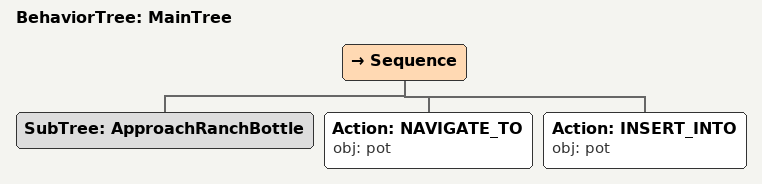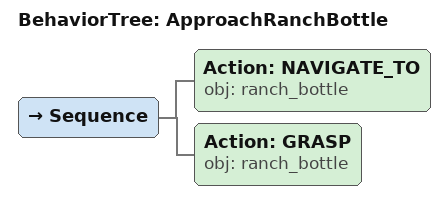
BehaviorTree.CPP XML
<root main_tree_to_execute="MainTree">
  <BehaviorTree ID="MainTree">
    <Sequence>
      <!-- Execute subtree ApproachRanchBottle -->
      <SubTree ID="ApproachRanchBottle" />
      <!-- Navigate to pot -->
      <Action ID="NAVIGATE_TO" obj="pot" />
      <!-- Insert into pot -->
      <Action ID="INSERT_INTO" obj="pot" />
    </Sequence>
  </BehaviorTree>
  <!-- Subtree definition ApproachRanchBottle -->
  <BehaviorTree ID="ApproachRanchBottle">
    <Sequence>
      <!-- Navigate to ranch_bottle -->
      <Action ID="NAVIGATE_TO" obj="ranch_bottle" />
      <!-- Grasp ranch_bottle -->
      <Action ID="GRASP" obj="ranch_bottle" />
    </Sequence>
  </BehaviorTree>
</root>
